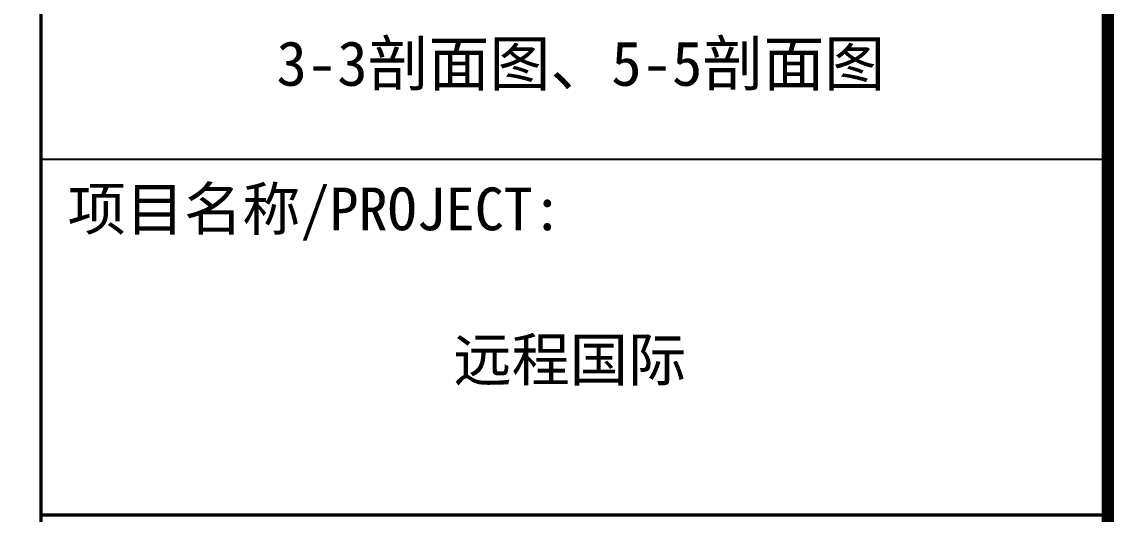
# Model space of a CAD drawing. Extents: x -737978 to 768813, y -372247 to 1140308.
# Drawn here: x 43719 to 52525, y -242659 to -238695 of the extents above; entities that cross this region are included whole.
import ezdxf

# ---------------------------------------------------------------- set-up
doc = ezdxf.new("R2010")
doc.units = 0
doc.header["$LTSCALE"] = 10
doc.header["$MEASUREMENT"] = 0
doc.layers.get('0').update_dxf_attribs({"linetype": 'CONTINUOUS'})
doc.layers.add('PUB_TITLE', color=4, linetype='CONTINUOUS')
doc.styles.add('-宋体', font='', dxfattribs={"width": 0.8})
doc.styles.get('-宋体').set_extended_font_data('SimSun')

# ---------------------------------------------------------------- blocks, each defined once
blk = doc.blocks.new('TQ1')
at = {"layer": 'PUB_TITLE'}
blk.add_line((-49854.8, -399054.8), (-43854.8, -399054.8), dxfattribs=at)
at = {"layer": 'PUB_TITLE', "const_width": 20}
for points in [[(-49854.8, -378413.9), (-49854.8, -418454.8)], [(-49854.8, -401054.8), (-43854.8, -401054.8)]]:
    blk.add_lwpolyline(points, dxfattribs=at)
at = {"layer": 'PUB_TITLE', "style": '-宋体'}
for s, p in [('项目名称/PROJECT:', (-49704.8, -399454.9)), ('远程国际', (-47535.7, -400301.7))]:
    blk.add_text(s, height=240, dxfattribs=at).set_placement(p)

msp = doc.modelspace()

# ---------------------------------------------------------------- linework, layer by layer
at = {"layer": 'PUB_TITLE', "const_width": 100}
msp.add_lwpolyline([(-91125.1, -267609.7), (52474.9, -267609.7), (52474.9, -210209.7), (-91125.1, -210209.7)], close=True, dxfattribs=at)

# ---------------------------------------------------------------- block references
at = {"xscale": 1.433507481003284, "yscale": 1.433507481003284, "zscale": 1.433507481003284}
msp.add_blockref('TQ1', (115341, 332248.9), dxfattribs=at)

# ---------------------------------------------------------------- texts
at = {"layer": 'PUB_TITLE', "color": 6, "style": '-宋体'}
msp.add_text('3-3剖面图、5-5剖面图', height=360, dxfattribs=at).set_placement((45772.4, -239209.4))

doc.saveas('drawing.dxf')
